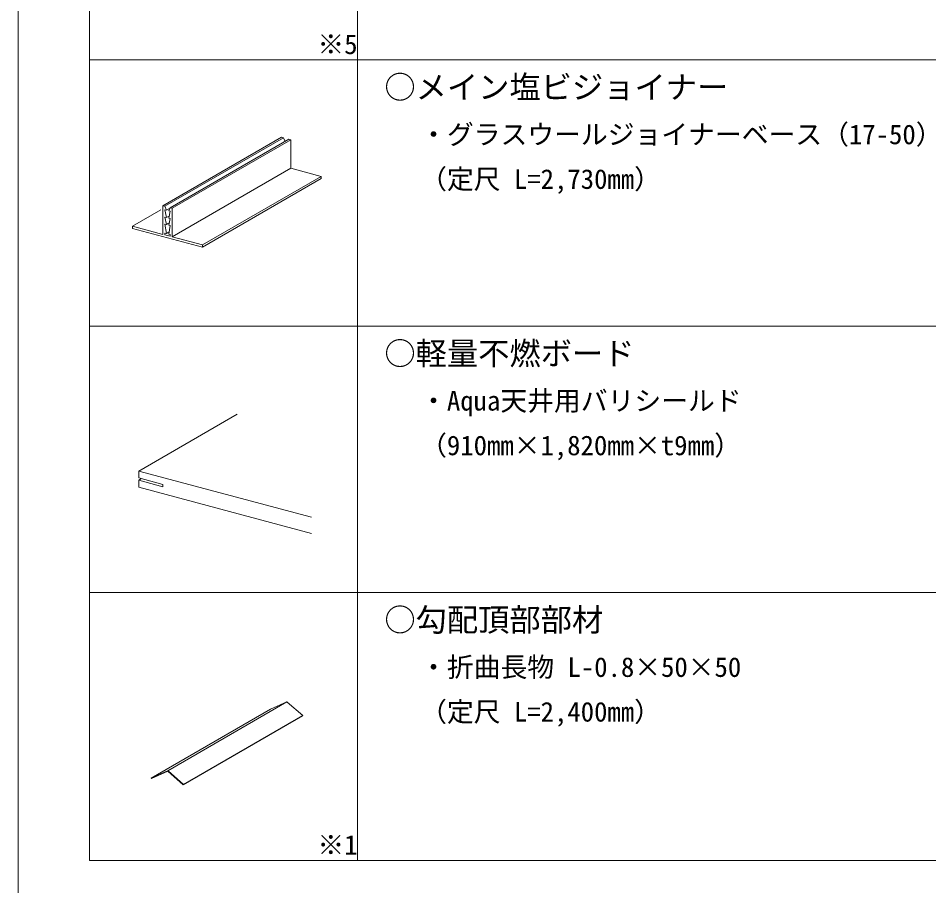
# Model space of a CAD drawing. Units: millimetres on the paper. Extents: x -195 to 195, y -135 to 132.
# Drawn here: x -195 to -144, y 35.5 to 84.1 of the extents above; entities that cross this region are included whole.
import ezdxf
from ezdxf.enums import TextEntityAlignment as Align

# ---------------------------------------------------------------- set-up
doc = ezdxf.new("R2010")
doc.units = ezdxf.units.MM
doc.linetypes.add('CHAIN1', pattern=[8, 5, -1, 1, -1])
for name, color, linetype, lineweight in [('0-2_野縁受け', 3, 'Continuous', 18), ('0-6_文字', 7, 'Continuous', 18), ('0-B_補強金具・金具・その他', 3, 'Continuous', 18), ('0-D_パネル', 4, 'Continuous', 9), ('F-3_野縁', 3, 'Continuous', 18)]:
    doc.layers.add(name, color=color, linetype=linetype, lineweight=lineweight)
doc.styles.add('ＭＳ ゴシック', font='')
doc.styles.get('ＭＳ ゴシック').set_extended_font_data('MS Gothic')

msp = doc.modelspace()

# ---------------------------------------------------------------- linework, layer by layer
at = {"layer": '0-2_野縁受け'}
for p, q in [((-186.901, 73.568), (-180.253, 77.407)), ((-186.788, 73.538), (-180.14, 77.376)), ((-186.493, 73.459), (-179.844, 77.297)), ((-186.38, 73.428), (-179.731, 77.267)), ((-180.253, 77.407), (-180.14, 77.376)), ((-180.063, 77.171), (-180.14, 77.376)), ((-179.844, 77.297), (-179.731, 77.267)), ((-179.731, 75.667), (-179.731, 77.267)), ((-186.38, 71.828), (-179.731, 75.667)), ((-179.731, 75.667), (-178.036, 75.213)), ((-184.684, 71.374), (-178.036, 75.213)), ((-184.684, 71.254), (-178.036, 75.093)), ((-178.036, 75.093), (-178.036, 75.213)), ((-186.901, 71.968), (-186.901, 73.568)), ((-186.901, 73.568), (-186.788, 73.538)), ((-186.706, 73.316), (-186.788, 73.538)), ((-186.706, 73.316), (-186.528, 73.418)), ((-186.575, 73.281), (-186.493, 73.459)), ((-186.493, 73.459), (-186.38, 73.428)), ((-186.38, 71.828), (-186.38, 73.428)), ((-188.596, 72.422), (-187.013, 73.336)), ((-186.706, 72.916), (-186.788, 73.338)), ((-186.788, 73.338), (-186.706, 73.316)), ((-186.788, 72.938), (-186.706, 72.516)), ((-186.788, 72.938), (-186.706, 72.916)), ((-186.706, 72.916), (-186.569, 72.994)), ((-186.575, 73.281), (-186.493, 73.259)), ((-186.575, 72.881), (-186.493, 73.259)), ((-188.596, 72.302), (-188.596, 72.422)), ((-188.596, 72.422), (-186.901, 71.968)), ((-186.706, 72.016), (-186.788, 72.538)), ((-186.788, 72.538), (-186.706, 72.516)), ((-186.706, 72.516), (-186.582, 72.587)), ((-186.575, 72.881), (-186.493, 72.859)), ((-186.575, 72.481), (-186.493, 72.859)), ((-186.575, 72.481), (-186.493, 72.459)), ((-186.575, 71.981), (-186.493, 72.459)), ((-188.596, 72.302), (-184.684, 71.254)), ((-186.788, 71.938), (-186.493, 71.859)), ((-186.706, 72.016), (-186.582, 72.087)), ((-186.575, 71.981), (-186.493, 71.959)), ((-186.493, 71.859), (-186.493, 71.959)), ((-186.38, 71.828), (-184.684, 71.374)), ((-184.684, 71.254), (-184.684, 71.374))]:
    msp.add_line(p, q, dxfattribs=at)
at = {"layer": '0-2_野縁受け', "linetype": 'CHAIN1'}
for p, q in [((-179.844, 75.577), (-179.845, 75.575)), ((-186.493, 71.739), (-186.493, 71.736))]:
    msp.add_line(p, q, dxfattribs=at)
at = {"layer": '0-2_野縁受け'}
msp.add_lwpolyline([(-186.788, 71.938), (-186.788, 72.038), (-186.706, 72.016)], dxfattribs=at)
at = {"layer": '0-B_補強金具・金具・その他'}
for p, q in [((-187.556, 41.53), (-180.876, 45.387)), ((-186.628, 41.942), (-179.953, 45.796)), ((-179.96, 45.794), (-180.876, 45.387)), ((-179.934, 45.79), (-179.075, 45.036)), ((-185.766, 41.164), (-179.086, 45.021)), ((-185.754, 41.178), (-179.074, 45.035)), ((-179.086, 45.021), (-179.074, 45.035)), ((-179.074, 45.035), (-179.075, 45.036)), ((-179.075, 45.036), (-179.074, 45.035)), ((-186.64, 41.937), (-187.556, 41.53)), ((-186.626, 41.919), (-187.547, 41.51)), ((-185.766, 41.164), (-186.626, 41.919)), ((-186.614, 41.933), (-185.755, 41.179)), ((-187.556, 41.53), (-187.547, 41.51)), ((-185.766, 41.164), (-185.754, 41.178)), ((-185.754, 41.178), (-185.755, 41.179)), ((-185.755, 41.179), (-185.754, 41.178))]:
    msp.add_line(p, q, dxfattribs=at)
for centre in [(-179.95, 45.771), (-186.63, 41.915)]:
    msp.add_arc(centre, 0.0248, 48.7153, 113.9627, dxfattribs=at)
at = {"layer": '0-D_パネル'}
for p, q in [((-188.248, 58.72), (-182.743, 61.898)), ((-188.248, 58.72), (-178.586, 56.131)), ((-188.248, 58.335), (-188.248, 58.72)), ((-188.248, 58.335), (-186.896, 57.972)), ((-188.248, 58.205), (-188.095, 58.293)), ((-188.248, 57.82), (-188.248, 58.205)), ((-188.248, 57.82), (-178.586, 55.231))]:
    msp.add_line(p, q, dxfattribs=at)
msp.add_lwpolyline([(-188.248, 58.205), (-186.896, 57.842), (-186.896, 57.972)], dxfattribs=at)
at = {"layer": 'F-3_野縁'}
for p, q in [((-195, 132.5), (-195, -132.5)), ((-191, 126.5), (-191, 36.912)), ((-191, 81.729), (-2, 81.729)), ((-191, 66.82), (-2, 66.82)), ((-191, 51.912), (-2, 51.912)), ((-191, 36.912), (-2, 36.912))]:
    msp.add_line(p, q, dxfattribs=at)
at = {"layer": 'F-3_野縁', "color": 4, "lineweight": 9}
msp.add_line((-176, 126.5), (-176, 36.912), dxfattribs=at)

# ---------------------------------------------------------------- texts
at = {"layer": '0-6_文字', "style": 'ＭＳ ゴシック'}
for s, height, p in [('※5', 1.1, (-178.25, 81.729)), ('○メイン塩ビジョイナー', 1.283, (-174.5, 79.183)), ('・グラスウールジョイナーベース（17-50）', 1.1, (-172.5, 76.683)), ('（定尺 L=2,730mm）', 1.1, (-172.5, 74.183)), ('○軽量不燃ボード', 1.283, (-174.5, 64.275)), ('・Aqua天井用バリシールド', 1.1, (-172.5, 61.775)), ('（910mm×1,820mm×t9mm）', 1.1, (-172.5, 59.275)), ('○勾配頂部部材', 1.283, (-174.5, 49.366)), ('・折曲長物 L-0.8×50×50', 1.1, (-172.5, 46.866)), ('（定尺 L=2,400mm）', 1.1, (-172.5, 44.366)), ('※1', 1.1, (-178.25, 36.912))]:
    msp.add_text(s, height=height, dxfattribs=at).set_placement(p, align=Align.BOTTOM_LEFT)

doc.saveas('drawing.dxf')
